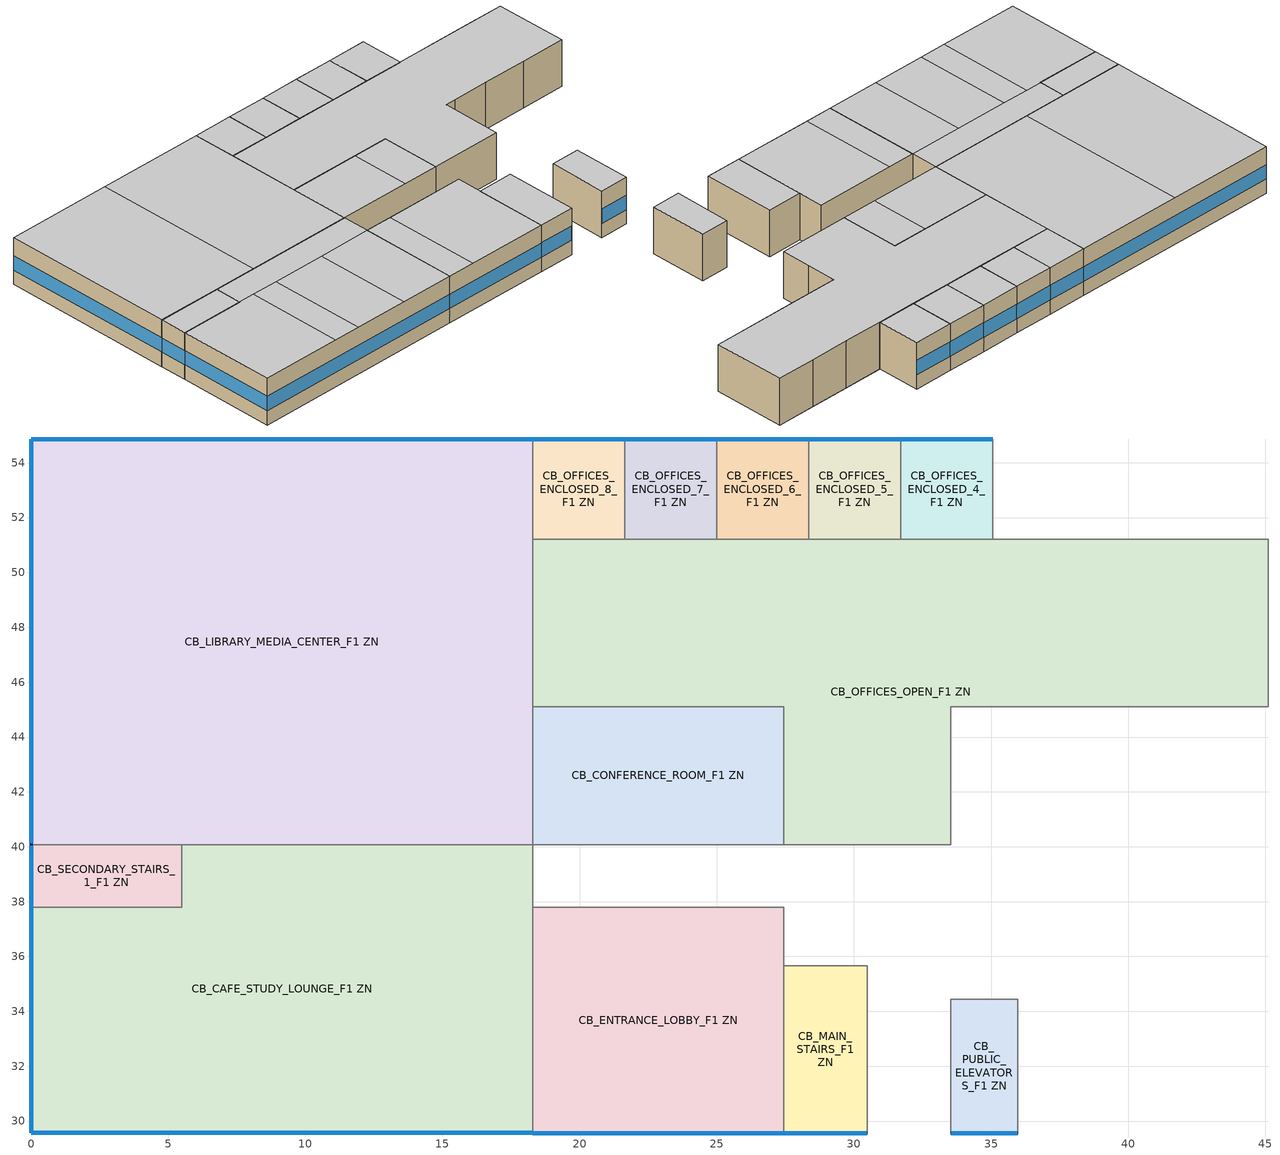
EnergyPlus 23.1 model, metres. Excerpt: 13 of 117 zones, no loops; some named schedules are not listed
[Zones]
CB_CAFE_STUDY_LOUNGE_F1 ZN
 floor ground (Foundation F 126 Perim 2652 Area 17977): 18.29,40.08 18.29,29.57 0,29.57 0,37.8 5.49,37.8 5.49,40.08 z0
 wall outside (Typical Insulated Steel Framed Exterior Wall R-11.9): 0,37.8 0,29.57 18.29,29.57 z0:3.96
 wall to CB_CORRIDOR_F1 ZN (Uninsulated Steel Stud Wall): 18.29,37.8 18.29,40.08 z0:3.96
 wall to CB_SECONDARY_STAIRS_1_F1 ZN (Uninsulated Steel Stud Wall): 5.49,40.08 5.49,37.8 0,37.8 z0:3.96
 wall to CB_LIBRARY_MEDIA_CENTER_F1 ZN (Uninsulated Steel Stud Wall): 18.29,40.08 5.49,40.08 z0:3.96
 wall to CB_ENTRANCE_LOBBY_F1 ZN (Uninsulated Steel Stud Wall): 18.29,29.57 18.29,37.8 z0:3.96
 window (U 0.77 SHGC 0.23 Simple Glazing Window U-0.77 SHGC 0.23): 0,29.57 18.28,29.57 / 0,37.79 0,29.59 z1.22:2.44
 ceiling to CB_CLASSROOM_6_F2 ZN (Typical Interior Ceiling): 18.29,29.57 18.29,37.8 13.72,37.8 13.72,29.57 z3.96
 ceiling to CB_CLASSROOM_8_F2 ZN (Typical Interior Ceiling): 6.86,29.57 6.86,37.8 0,37.8 0,29.57 z3.96
 ceiling to CB_CLASSROOM_7_F2 ZN (Typical Interior Ceiling): 13.72,29.57 13.72,37.8 9.14,37.8 9.14,29.57 z3.96; 9.14,29.57 9.14,37.8 6.86,37.8 6.86,29.57 z3.96
 ceiling to CB_STUDIO_1_F2 ZN (Typical Interior Ceiling): 18.29,37.8 18.29,40.08 5.49,40.08 5.49,37.8 z3.96
CB_CONFERENCE_ROOM_F1 ZN
 floor ground (Foundation F 126 Perim 0 Area 4599): 27.43,45.11 27.43,40.08 18.29,40.08 18.29,45.11 z0
 wall to CB_LIBRARY_MEDIA_CENTER_F1 ZN (Uninsulated Steel Stud Wall): 18.29,45.11 18.29,40.08 z0:3.96
 wall to CB_OFFICES_OPEN_F1 ZN (Uninsulated Steel Stud Wall): 27.43,40.08 27.43,45.11 21.34,45.11 18.29,45.11 z0:3.96
 wall to CB_CORRIDOR_F1 ZN (Uninsulated Steel Stud Wall): 18.29,40.08 27.43,40.08 z0:3.96
 ceiling to CB_CONFERENCE_ROOM_F2 ZN (Typical Interior Ceiling): 24.38,40.08 24.38,45.11 18.29,45.11 18.29,40.08 z3.96
 ceiling to CB_OFFICES_OPEN_F2 ZN (Typical Interior Ceiling): 27.43,40.08 27.43,45.11 24.38,45.11 24.38,40.08 z3.96
CB_ENTRANCE_LOBBY_F1 ZN
 floor ground (Foundation F 126 Perim 914 Area 7525): 27.43,37.8 27.43,29.57 18.29,29.57 18.29,37.8 z0
 wall outside (Typical Insulated Steel Framed Exterior Wall R-11.9): 18.29,29.57 27.43,29.57 z0:3.96
 wall to CB_CORRIDOR_F1 ZN (Uninsulated Steel Stud Wall): 27.43,35.66 27.43,37.8 18.29,37.8 z0:3.96
 wall to CB_MAIN_STAIRS_F1 ZN (Uninsulated Steel Stud Wall): 27.43,29.57 27.43,35.66 z0:3.96
 window (U 0.77 SHGC 0.23 Simple Glazing Window U-0.77 SHGC 0.23): 18.29,29.57 27.43,29.57 z1.22:2.44
 ceiling to CB_CLASSROOM_6_F2 ZN (Typical Interior Ceiling): 20.57,29.57 20.57,37.8 18.29,37.8 18.29,29.57 z3.96
 ceiling to CB_CLASSROOM_5_F2 ZN (Typical Interior Ceiling): 27.43,29.57 27.43,37.8 20.57,37.8 20.57,29.57 z3.96
CB_LIBRARY_MEDIA_CENTER_F1 ZN
 floor ground (Foundation F 126 Perim 3307 Area 27035): 18.29,54.86 18.29,40.08 0,40.08 0,54.86 z0
 wall outside (Typical Insulated Steel Framed Exterior Wall R-11.9): 18.29,54.86 0,54.86 0,40.08 z0:3.96
 wall to CB_SECONDARY_STAIRS_1_F1 ZN (Uninsulated Steel Stud Wall): 0,40.08 5.49,40.08 z0:3.96
 wall to CB_OFFICES_ENCLOSED_8_F1 ZN (Uninsulated Steel Stud Wall): 18.29,51.21 18.29,54.86 z0:3.96
 wall to CB_OFFICES_OPEN_F1 ZN (Uninsulated Steel Stud Wall): 18.29,45.11 18.29,51.21 z0:3.96
 window (U 0.77 SHGC 0.23 Simple Glazing Window U-0.77 SHGC 0.23): 0,54.85 0,40.13 / 18.28,54.86 0,54.86 z1.22:2.44
 ceiling to CB_STUDIO_1_F2 ZN (Typical Interior Ceiling): 9.14,40.08 9.14,54.86 0,54.86 0,40.08 z3.96; 18.29,40.08 18.29,54.86 9.14,54.86 9.14,40.08 z3.96
CB_MAIN_STAIRS_F1 ZN
 floor ground (Foundation F 126 Perim 305 Area 1858): 30.48,35.66 30.48,29.57 27.43,29.57 27.43,35.66 z0
 wall outside (Typical Insulated Steel Framed Exterior Wall R-11.9): 27.43,29.57 30.48,29.57 z0:3.96
 wall to CB_CORRIDOR_F1 ZN (Uninsulated Steel Stud Wall): 30.48,29.57 30.48,35.66 27.43,35.66 z0:3.96
 window (U 0.77 SHGC 0.23 Simple Glazing Window U-0.77 SHGC 0.23): 27.44,29.57 30.46,29.57 z1.22:2.44
 ceiling to CB_MAIN_STAIRS_F2 ZN (Typical Interior Ceiling): 30.48,29.57 30.48,35.66 27.43,35.66 27.43,29.57 z3.96
CB_OFFICES_ENCLOSED_4_F1 ZN
 floor ground (Foundation F 126 Perim 335 Area 1226): 35.05,54.86 35.05,51.21 31.7,51.21 31.7,54.86 z0
 wall outside (Typical Insulated Steel Framed Exterior Wall R-11.9): 35.05,54.86 31.7,54.86 z0:3.96
 wall to CB_OFFICES_ENCLOSED_3_F1 ZN (Uninsulated Steel Stud Wall): 35.05,51.21 35.05,54.86 z0:3.96
 wall to CB_OFFICES_OPEN_F1 ZN (Uninsulated Steel Stud Wall): 31.7,51.21 35.05,51.21 z0:3.96
 wall to CB_OFFICES_ENCLOSED_5_F1 ZN (Uninsulated Steel Stud Wall): 31.7,54.86 31.7,51.21 z0:3.96
 window (U 0.77 SHGC 0.23 Simple Glazing Window U-0.77 SHGC 0.23): 35.05,54.86 31.7,54.86 z1.22:2.44
 ceiling to CB_FACULTY_OFFICE_4_F2 ZN (Typical Interior Ceiling): 35.05,51.21 35.05,54.86 31.7,54.86 31.7,51.21 z3.96
CB_OFFICES_ENCLOSED_5_F1 ZN
 floor ground (Foundation F 126 Perim 335 Area 1226): 31.7,54.86 31.7,51.21 28.35,51.21 28.35,54.86 z0
 wall outside (Typical Insulated Steel Framed Exterior Wall R-11.9): 31.7,54.86 28.35,54.86 z0:3.96
 wall to CB_OFFICES_OPEN_F1 ZN (Uninsulated Steel Stud Wall): 28.35,51.21 31.7,51.21 z0:3.96
 wall to CB_OFFICES_ENCLOSED_6_F1 ZN (Uninsulated Steel Stud Wall): 28.35,54.86 28.35,51.21 z0:3.96
 window (U 0.77 SHGC 0.23 Simple Glazing Window U-0.77 SHGC 0.23): 31.7,54.86 28.35,54.86 z1.22:2.44
 ceiling to CB_FACULTY_OFFICE_5_F2 ZN (Typical Interior Ceiling): 31.7,51.21 31.7,54.86 28.35,54.86 28.35,51.21 z3.96
CB_OFFICES_ENCLOSED_6_F1 ZN
 floor ground (Foundation F 126 Perim 335 Area 1226): 28.35,54.86 28.35,51.21 24.99,51.21 24.99,54.86 z0
 wall outside (Typical Insulated Steel Framed Exterior Wall R-11.9): 28.35,54.86 24.99,54.86 z0:3.96
 wall to CB_OFFICES_OPEN_F1 ZN (Uninsulated Steel Stud Wall): 24.99,51.21 28.35,51.21 z0:3.96
 wall to CB_OFFICES_ENCLOSED_7_F1 ZN (Uninsulated Steel Stud Wall): 24.99,54.86 24.99,51.21 z0:3.96
 window (U 0.77 SHGC 0.23 Simple Glazing Window U-0.77 SHGC 0.23): 28.34,54.86 25,54.86 z1.22:2.44
 ceiling to CB_FACULTY_OFFICE_6_F2 ZN (Typical Interior Ceiling): 28.35,51.21 28.35,54.86 24.99,54.86 24.99,51.21 z3.96
CB_OFFICES_ENCLOSED_7_F1 ZN
 floor ground (Foundation F 126 Perim 335 Area 1226): 24.99,54.86 24.99,51.21 21.64,51.21 21.64,54.86 z0
 wall outside (Typical Insulated Steel Framed Exterior Wall R-11.9): 24.99,54.86 21.64,54.86 z0:3.96
 wall to CB_OFFICES_OPEN_F1 ZN (Uninsulated Steel Stud Wall): 21.64,51.21 24.99,51.21 z0:3.96
 wall to CB_OFFICES_ENCLOSED_8_F1 ZN (Uninsulated Steel Stud Wall): 21.64,54.86 21.64,51.21 z0:3.96
 window (U 0.77 SHGC 0.23 Simple Glazing Window U-0.77 SHGC 0.23): 24.99,54.86 21.64,54.86 z1.22:2.44
 ceiling to CB_FACULTY_OFFICE_7_F2 ZN (Typical Interior Ceiling): 24.99,51.21 24.99,54.86 21.64,54.86 21.64,51.21 z3.96
CB_OFFICES_ENCLOSED_8_F1 ZN
 floor ground (Foundation F 126 Perim 335 Area 1226): 21.64,54.86 21.64,51.21 18.29,51.21 18.29,54.86 z0
 wall outside (Typical Insulated Steel Framed Exterior Wall R-11.9): 21.64,54.86 18.29,54.86 z0:3.96
 wall to CB_OFFICES_OPEN_F1 ZN (Uninsulated Steel Stud Wall): 18.29,51.21 21.64,51.21 z0:3.96
 window (U 0.77 SHGC 0.23 Simple Glazing Window U-0.77 SHGC 0.23): 21.64,54.86 18.3,54.86 z1.22:2.44
 ceiling to CB_FACULTY_OFFICE_8_F2 ZN (Typical Interior Ceiling): 21.64,51.21 21.64,54.86 18.29,54.86 18.29,51.21 z3.96
CB_OFFICES_OPEN_F1 ZN
 floor ground (Foundation F 126 Perim 0 Area 19417): 45.11,51.21 45.11,45.11 33.53,45.11 33.53,40.08 27.43,40.08 27.43,45.11 18.29,45.11 18.29,51.21 z0
 wall to CB_OFFICES_ENCLOSED_3_F1 ZN (Uninsulated Steel Stud Wall): 38.4,51.21 35.05,51.21 z0:3.96
 wall to CB_OFFICES_ENCLOSED_2_F1 ZN (Uninsulated Steel Stud Wall): 41.76,51.21 38.4,51.21 z0:3.96
 wall to CB_OFFICES_ENCLOSED_1_F1 ZN (Uninsulated Steel Stud Wall): 45.11,51.21 41.76,51.21 z0:3.96
 wall to CB_LECTURE_ROOM_1_F1 ZN (Uninsulated Steel Stud Wall): 45.11,45.11 45.11,51.21 z0:3.96
 wall to CB_STUDENTS_RESTROOMS_2_F1 ZN (Uninsulated Steel Stud Wall): 41.3,45.11 45.11,45.11 z0:3.96
 wall to CB_STUDENTS_RESTROOMS_1_F1 ZN (Uninsulated Steel Stud Wall): 37.49,45.11 41.3,45.11 z0:3.96
 wall to CB_STAFF_RESTROOMS_1_F1 ZN (Uninsulated Steel Stud Wall): 33.53,42.6 33.53,45.11 34.44,45.11 37.49,45.11 z0:3.96
 wall to CB_STAFF_RESTROOMS_2_F1 ZN (Uninsulated Steel Stud Wall): 33.53,40.08 33.53,42.6 z0:3.96
 wall to CB_CORRIDOR_F1 ZN (Uninsulated Steel Stud Wall): 27.43,40.08 33.53,40.08 z0:3.96
 ceiling to CB_OFFICES_OPEN_F2 ZN (Typical Interior Ceiling): 33.53,40.08 33.53,45.11 45.11,45.11 45.11,51.21 18.29,51.21 18.29,45.11 27.43,45.11 27.43,40.08 z3.96
CB_PUBLIC_ELEVATORS_F1 ZN
 floor ground (Foundation F 126 Perim 244 Area 1189): 35.97,34.44 35.97,29.57 33.53,29.57 33.53,34.44 z0
 wall outside (Typical Insulated Steel Framed Exterior Wall R-11.9): 33.53,29.57 35.97,29.57 z0:3.96
 wall to CB_CORRIDOR_F1 ZN (Uninsulated Steel Stud Wall): 33.53,34.44 33.53,29.57 z0:3.96
 wall to CB_UTILITY_F1 ZN (Uninsulated Steel Stud Wall): 35.97,34.44 33.53,34.44 z0:3.96
 wall to CB_STORAGE_F1 ZN (Uninsulated Steel Stud Wall): 35.97,29.57 35.97,34.44 z0:3.96
 window (U 0.77 SHGC 0.23 Simple Glazing Window U-0.77 SHGC 0.23): 33.54,29.57 35.95,29.57 z1.22:2.44
 ceiling to CB_PUBLIC_ELEVATORS_F2 ZN (Typical Interior Ceiling): 35.97,29.57 35.97,34.44 33.53,34.44 33.53,29.57 z3.96
CB_SECONDARY_STAIRS_1_F1 ZN
 floor ground (Foundation F 126 Perim 229 Area 1254): 5.49,40.08 5.49,37.8 0,37.8 0,40.08 z0
 wall outside (Typical Insulated Steel Framed Exterior Wall R-11.9): 0,40.08 0,37.8 z0:3.96
 window (U 0.77 SHGC 0.23 Simple Glazing Window U-0.77 SHGC 0.23): 0,40.04 0,37.8 z1.22:2.44
 ceiling to CB_SECONDARY_STAIRS_1_F2 ZN (Typical Interior Ceiling): 5.49,37.8 5.49,40.08 0,40.08 0,37.8 z3.96
[Building]
-College-ASHRAE 169-2013-2A created: 2023-09-08 18:26:06 +0800: Terrain=City; Loads Convergence Tolerance Value {W}=0.04; Temperature Convergence Tolerance Value {deltaC}=0.2; Solar Distribution=FullInteriorAndExterior; Maximum Number of Warmup Days=25; Minimum Number of Warmup Days=6
[Site:Location]
Tampa-MacDill AFB_FL_USA: Latitude {deg}=27.85; Longitude {deg}=-82.52; Time Zone {hr}=-5; Elevation {m}=8
[Site:GroundTemperature:FCfactorMethod]
January Ground Temperature {C}=24.2; February Ground Temperature {C}=18.9; March Ground Temperature {C}=15.7; April Ground Temperature {C}=13.6; May Ground Temperature {C}=15.5; June Ground Temperature {C}=17.1; July Ground Temperature {C}=21.2; August Ground Temperature {C}=26.9; September Ground Temperature {C}=27.6; October Ground Temperature {C}=27.9; November Ground Temperature {C}=27.4; December Ground Temperature {C}=26.2
[Site:WaterMainsTemperature]
Calculation Method=Correlation; Annual Average Outdoor Air Temperature {C}=21.85; Maximum Difference In Monthly Average Outdoor Air Temperatures {deltaC}=14.3
[SizingPeriod:DesignDay] Day of Month=21; Dry-Bulb Temperature Range Modifier Type=DefaultMultipliers; Humidity Condition Type=Wetbulb; Barometric Pressure {Pa}=101229; Rain Indicator=No; Snow Indicator=No; Daylight Saving Time Indicator=No; Begin Environment Reset Mode=FullResetAtBeginEnvironment
Name | Month | Day Type | Maximum Dry-Bulb Temperature {C} | Daily Dry-Bulb Temperature Range {deltaC} | Wetbulb or DewPoint at Maximum Dry-Bulb {C} | Wind Speed {m/s} | Wind Direction {deg} | Solar Model Indicator | ASHRAE Clear Sky Optical Depth for Beam Irradiance (taub) | ASHRAE Clear Sky Optical Depth for Diffuse Irradiance (taud) | Sky Clearness
Tampa-MacDill.AFB_FL_USA Ann Clg .4% Condns DB=>MWB | 8 | SummerDesignDay | 33.9 | 7.9 | 25.1 | 3.1 | 270 | ASHRAETau | 0.491 | 2.016
Tampa-MacDill.AFB_FL_USA Ann Htg 99.6% Condns DB | 1 | WinterDesignDay | 4.6 | 0 | 4.6 | 2.5 | 10 | ASHRAEClearSky |  |  | 0
[Material] Thermal Absorptance=0.9; Solar Absorptance=0.7; Visible Absorptance=0.7
Name | Roughness | Thickness {m} | Conductivity {W/m-K} | Density {kg/m3} | Specific Heat {J/kg-K}
100mm Normalweight concrete floor | MediumSmooth | 0.1016 | 2.31 | 2322 | 832
25mm Stucco | Smooth | 0.0254 | 0.72 | 1856 | 840
5/8 in. Gypsum Board | MediumSmooth | 0.0159 | 0.16 | 800 | 1090
Std Wood 6inch | MediumSmooth | 0.15 | 0.12 | 540 | 1210
[Material:NoMass] Thermal Absorptance=0.9
Name | Roughness | Thermal Resistance {m2-K/W} | Solar Absorptance | Visible Absorptance
CP02 CARPET PAD | VeryRough | 0.21648 | 0.7 | 0.8
Metal Framed Wall - 24inOC - 2x4 - R0 ins. | Smooth | 0.115881 | 0 | 0
Typical Insulation R-9.73 | Smooth | 1.71283 | 0.7 | 0.7
[WindowMaterial:SimpleGlazingSystem]
U 0.77 SHGC 0.23 Simple Glazing U-0.77 SHGC 0.23: U-Factor {W/m2-K}=4.37226; Solar Heat Gain Coefficient=0.23
[Construction]
InteriorFurnishings: Std Wood 6inch
Typical Insulated Steel Framed Exterior Wall R-11.9: 25mm Stucco, 5/8 in. Gypsum Board, Typical Insulation R-9.73, 5/8 in. Gypsum Board
Typical Interior Ceiling: CP02 CARPET PAD, 100mm Normalweight concrete floor
U 0.77 SHGC 0.23 Simple Glazing Window U-0.77 SHGC 0.23: U 0.77 SHGC 0.23 Simple Glazing U-0.77 SHGC 0.23
Uninsulated Steel Stud Wall: Metal Framed Wall - 24inOC - 2x4 - R0 ins.
[Construction:FfactorGroundFloor] F-Factor {W/m-K}=1.26344
Name | Area {m2} | PerimeterExposed {m}
Foundation F 126 Perim 0 Area 19417 | 194.167 | 0
Foundation F 126 Perim 0 Area 4599 | 45.987 | 0
Foundation F 126 Perim 229 Area 1254 | 12.5419 | 2.286
Foundation F 126 Perim 244 Area 1189 | 11.8916 | 2.4384
Foundation F 126 Perim 2652 Area 17977 | 179.767 | 26.5176
Foundation F 126 Perim 305 Area 1858 | 18.5806 | 3.048
Foundation F 126 Perim 3307 Area 27035 | 270.348 | 33.0708
Foundation F 126 Perim 335 Area 1226 | 12.2632 | 3.3528
Foundation F 126 Perim 914 Area 7525 | 75.2515 | 9.144
[Zone] Multiplier=1; Part of Total Floor Area=Yes
CB_CAFE_STUDY_LOUNGE_F1 ZN; CB_CONFERENCE_ROOM_F1 ZN; CB_ENTRANCE_LOBBY_F1 ZN; CB_LIBRARY_MEDIA_CENTER_F1 ZN; CB_MAIN_STAIRS_F1 ZN; CB_OFFICES_ENCLOSED_4_F1 ZN; CB_OFFICES_ENCLOSED_5_F1 ZN; CB_OFFICES_ENCLOSED_6_F1 ZN; CB_OFFICES_ENCLOSED_7_F1 ZN; CB_OFFICES_ENCLOSED_8_F1 ZN; CB_OFFICES_OPEN_F1 ZN; CB_PUBLIC_ELEVATORS_F1 ZN; CB_SECONDARY_STAIRS_1_F1 ZN
[Space]
Name | Zone | Space Type
CB_CAFE_STUDY_LOUNGE_F1 | CB_CAFE_STUDY_LOUNGE_F1 ZN | College - Lounge
CB_CONFERENCE_ROOM_F1 | CB_CONFERENCE_ROOM_F1 ZN | College - Conference
CB_ENTRANCE_LOBBY_F1 | CB_ENTRANCE_LOBBY_F1 ZN | College - Entrance Lobby
CB_LIBRARY_MEDIA_CENTER_F1 | CB_LIBRARY_MEDIA_CENTER_F1 ZN | College - Media Center
CB_MAIN_STAIRS_F1 | CB_MAIN_STAIRS_F1 ZN | College - Stairs
CB_OFFICES_ENCLOSED_4_F1 | CB_OFFICES_ENCLOSED_4_F1 ZN | College - Office
CB_OFFICES_ENCLOSED_5_F1 | CB_OFFICES_ENCLOSED_5_F1 ZN | College - Office
CB_OFFICES_ENCLOSED_6_F1 | CB_OFFICES_ENCLOSED_6_F1 ZN | College - Office
CB_OFFICES_ENCLOSED_7_F1 | CB_OFFICES_ENCLOSED_7_F1 ZN | College - Office
CB_OFFICES_ENCLOSED_8_F1 | CB_OFFICES_ENCLOSED_8_F1 ZN | College - Office
CB_OFFICES_OPEN_F1 | CB_OFFICES_OPEN_F1 ZN | College - Office
CB_PUBLIC_ELEVATORS_F1 | CB_PUBLIC_ELEVATORS_F1 ZN | College - Elevator Shaft
CB_SECONDARY_STAIRS_1_F1 | CB_SECONDARY_STAIRS_1_F1 ZN | College - Stairs
[SpaceList]
College - Lounge: CB_CAFE_STUDY_LOUNGE_F1
College - Conference: CB_CONFERENCE_ROOM_F4, CB_CONFERENCE_ROOM_F3, CB_CONFERENCE_ROOM_F1, CB_CONFERENCE_ROOM_F2
College - Entrance Lobby: CB_ENTRANCE_LOBBY_F1
College - Office: CB_OFFICES_ENCLOSED_8_F1, CB_OFFICES_ENCLOSED_7_F1, CB_OFFICES_ENCLOSED_5_F1, CB_OFFICES_ENCLOSED_4_F1, CB_OFFICES_ENCLOSED_6_F1, CB_OFFICES_OPEN_F4, CB_OFFICES_OPEN_F1, CB_FACULTY_OFFICE_6_F4, CB_FACULTY_OFFICE_5_F4, CB_FACULTY_OFFICE_4_F4, CB_FACULTY_OFFICE_3_F4, CB_FACULTY_OFFICE_2_F4, CB_OFFICES_ENCLOSED_1_F1, CB_FACULTY_OFFICE_1_F4, CB_FACULTY_OFFICE_1_F3, CB_FACULTY_OFFICE_3_F2, CB_FACULTY_OFFICE_5_F3, CB_FACULTY_OFFICE_4_F3, CB_FACULTY_OFFICE_2_F3, CB_OFFICES_ENCLOSED_2_F1, CB_FACULTY_OFFICE_3_F3, CB_FACULTY_OFFICE_8_F4, CB_FACULTY_OFFICE_8_F3, CB_FACULTY_OFFICE_7_F3, CB_OFFICES_ENCLOSED_3_F1, CB_FACULTY_OFFICE_6_F2, CB_FACULTY_OFFICE_6_F3, CB_FACULTY_OFFICE_7_F2, CB_FACULTY_OFFICE_7_F4, CB_FACULTY_OFFICE_8_F2, CB_FACULTY_OFFICE_2_F2, CB_OFFICES_OPEN_F3, CB_FACULTY_OFFICE_4_F2, CB_OFFICES_OPEN_F2, CB_FACULTY_OFFICE_5_F2, CB_FACULTY_OFFICE_1_F2
College - Media Center: CB_LIBRARY_MEDIA_CENTER_F1
College - Stairs: CB_MAIN_STAIRS_F4, CB_SECONDARY_STAIRS_2_F4, CB_SECONDARY_STAIRS_2_F1, CB_SECONDARY_STAIRS_1_F4, CB_MAIN_STAIRS_F3, CB_MAIN_STAIRS_F2, CB_SECONDARY_STAIRS_2_F2, CB_SECONDARY_STAIRS_2_F3, CB_SECONDARY_STAIRS_1_F1, CB_SECONDARY_STAIRS_1_F3, CB_SECONDARY_STAIRS_1_F2, CB_MAIN_STAIRS_F1
College - Elevator Shaft: CB_PUBLIC_ELEVATORS_F3, CB_PUBLIC_ELEVATORS_F2, CB_PUBLIC_ELEVATORS_F1, CB_PUBLIC_ELEVATORS_F4
[Lights] Schedule=College BLDG_LIGHT_SCH; Design Level Calculation Method=Watts/Area; Fraction Replaceable=0
Name | Zone or ZoneList or Space or SpaceList | Watts per Zone Floor Area {W/m2}
College - Lounge Lights | College - Lounge | 6.35071
College - Conference Lights | College - Conference | 10.441
College - Office Lights | College - Office | 7.96529
College - Media Center Lights | College - Media Center | 8.93405
College - Stairs Lights | College - Stairs | 5.27432
[People] Number of People Calculation Method=People/Area; Fraction Radiant=0.3; Activity Level Schedule=College ACTIVITY_SCH; Work Efficiency Schedule=Work Efficiency Schedule; Clothing Insulation Schedule=Clothing Schedule; Air Velocity Schedule=Air Velocity Schedule
Name | Zone or ZoneList or Space or SpaceList | Number of People Schedule | People per Floor Area {person/m2}
College - Lounge People | College - Lounge | College BLDG_Cafe_OCC_SCH | 0.269098
College - Conference People | College - Conference | College BLDG_OCC_SCH | 0.538196
College - Entrance Lobby People | College - Entrance Lobby | College BLDG_OCC_SCH | 0.107639
College - Office People | College - Office | College BLDG_OCC_SCH_Offices | 0.0538196
College - Media Center People | College - Media Center | College BLDG_Lecture_OCC_SCH | 0.107639
[ElectricEquipment] Fraction Radiant=0.5
Name | Zone or ZoneList or Space or SpaceList | Schedule | Design Level Calculation Method | Watts per Zone Floor Area {W/m2} | Fraction Latent | Fraction Lost | Design Level {W}
College - Lounge Elec Equip | College - Lounge | College BLDG_EQUIP_SCH_Base | Watts/Area | 76.962 | 0 | 0
College - Conference Elec Equip | College - Conference | College BLDG_EQUIP_SCH_Base | Watts/Area | 10.7639 | 0 | 0
College - Entrance Lobby Elec Equip | College - Entrance Lobby | College BLDG_EQUIP_SCH_Base | Watts/Area | 3.98265 | 0 | 0
College - Office Elec Equip | College - Office | College BLDG_EQUIP_SCH_Base | Watts/Area | 10.7639 | 0 | 0
College - Media Center Elec Equip | College - Media Center | College BLDG_EQUIP_SCH_Base | Watts/Area | 10.0104 | 0 | 0
2 Elevator Fans | CB_PUBLIC_ELEVATORS_F1 | College ELEV_LIGHT_FAN_SCH_24_7 | EquipmentLevel |  |  |  | 61.9152
2 Elevator Lift Motors | CB_PUBLIC_ELEVATORS_F1 | College BLDG_ELEVATORS | EquipmentLevel |  |  |  | 32110
2 Elevator Lights | CB_PUBLIC_ELEVATORS_F1 | College ELEV_LIGHT_FAN_SCH_24_7 | EquipmentLevel |  |  |  | 64.6971
[InternalMass] Construction=InteriorFurnishings
Name | Zone or ZoneList | Space or SpaceList | Surface Area {m2}
CB_CAFE_STUDY_LOUNGE_F1 Mass | CB_CAFE_STUDY_LOUNGE_F1 ZN | CB_CAFE_STUDY_LOUNGE_F1 | 359.535
CB_CONFERENCE_ROOM_F1 Mass | CB_CONFERENCE_ROOM_F1 ZN | CB_CONFERENCE_ROOM_F1 | 91.974
CB_ENTRANCE_LOBBY_F1 Mass | CB_ENTRANCE_LOBBY_F1 ZN | CB_ENTRANCE_LOBBY_F1 | 150.503
CB_LIBRARY_MEDIA_CENTER_F1 Mass | CB_LIBRARY_MEDIA_CENTER_F1 ZN | CB_LIBRARY_MEDIA_CENTER_F1 | 540.696
CB_MAIN_STAIRS_F1 Mass | CB_MAIN_STAIRS_F1 ZN | CB_MAIN_STAIRS_F1 | 37.1612
CB_OFFICES_ENCLOSED_4_F1 Mass | CB_OFFICES_ENCLOSED_4_F1 ZN | CB_OFFICES_ENCLOSED_4_F1 | 24.5264
CB_OFFICES_ENCLOSED_5_F1 Mass | CB_OFFICES_ENCLOSED_5_F1 ZN | CB_OFFICES_ENCLOSED_5_F1 | 24.5264
CB_OFFICES_ENCLOSED_6_F1 Mass | CB_OFFICES_ENCLOSED_6_F1 ZN | CB_OFFICES_ENCLOSED_6_F1 | 24.5264
CB_OFFICES_ENCLOSED_7_F1 Mass | CB_OFFICES_ENCLOSED_7_F1 ZN | CB_OFFICES_ENCLOSED_7_F1 | 24.5264
CB_OFFICES_ENCLOSED_8_F1 Mass | CB_OFFICES_ENCLOSED_8_F1 ZN | CB_OFFICES_ENCLOSED_8_F1 | 24.5264
CB_OFFICES_OPEN_F1 Mass | CB_OFFICES_OPEN_F1 ZN | CB_OFFICES_OPEN_F1 | 388.335
CB_SECONDARY_STAIRS_1_F1 Mass | CB_SECONDARY_STAIRS_1_F1 ZN | CB_SECONDARY_STAIRS_1_F1 | 25.0838
[ZoneInfiltration:DesignFlowRate] Schedule=College INFIL_SCH_PNNL
Name | Zone or ZoneList or Space or SpaceList | Design Flow Rate Calculation Method | Flow Rate per Exterior Surface Area {m3/s-m2} | Constant Term Coefficient | Temperature Term Coefficient | Velocity Term Coefficient | Velocity Squared Term Coefficient | Design Flow Rate {m3/s}
CB_CAFE_STUDY_LOUNGE_F1 Infiltration | CB_CAFE_STUDY_LOUNGE_F1 | Flow/ExteriorArea | 0.000569573 | 0 | 0 | 0.224 | 0
CB_ENTRANCE_LOBBY_F1 Infiltration | CB_ENTRANCE_LOBBY_F1 | Flow/ExteriorArea | 0.000569573 | 0 | 0 | 0.224 | 0
entry door Infiltration | CB_ENTRANCE_LOBBY_F1 | Flow/Zone |  |  |  |  |  | 0
CB_LIBRARY_MEDIA_CENTER_F1 Infiltration | CB_LIBRARY_MEDIA_CENTER_F1 | Flow/ExteriorArea | 0.000569573 | 0 | 0 | 0.224 | 0
CB_MAIN_STAIRS_F1 Infiltration | CB_MAIN_STAIRS_F1 | Flow/ExteriorArea | 0.000569573 | 0 | 0 | 0.224 | 0
CB_OFFICES_ENCLOSED_4_F1 Infiltration | CB_OFFICES_ENCLOSED_4_F1 | Flow/ExteriorArea | 0.000569573 | 0 | 0 | 0.224 | 0
CB_OFFICES_ENCLOSED_5_F1 Infiltration | CB_OFFICES_ENCLOSED_5_F1 | Flow/ExteriorArea | 0.000569573 | 0 | 0 | 0.224 | 0
CB_OFFICES_ENCLOSED_6_F1 Infiltration | CB_OFFICES_ENCLOSED_6_F1 | Flow/ExteriorArea | 0.000569573 | 0 | 0 | 0.224 | 0
CB_OFFICES_ENCLOSED_7_F1 Infiltration | CB_OFFICES_ENCLOSED_7_F1 | Flow/ExteriorArea | 0.000569573 | 0 | 0 | 0.224 | 0
CB_OFFICES_ENCLOSED_8_F1 Infiltration | CB_OFFICES_ENCLOSED_8_F1 | Flow/ExteriorArea | 0.000569573 | 0 | 0 | 0.224 | 0
CB_PUBLIC_ELEVATORS_F1 Infiltration | CB_PUBLIC_ELEVATORS_F1 | Flow/ExteriorArea | 0.000569573 | 0 | 0 | 0.224 | 0
CB_SECONDARY_STAIRS_1_F1 Infiltration | CB_SECONDARY_STAIRS_1_F1 | Flow/ExteriorArea | 0.000569573 | 0 | 0 | 0.224 | 0
[Daylighting:Controls] Lighting Control Type=Continuous; Minimum Input Power Fraction for Continuous or ContinuousOff Dimming Control=0.2; Minimum Light Output Fraction for Continuous or ContinuousOff Dimming Control=0.2; Number of Stepped Control Steps=1; Probability Lighting will be Reset When Needed in Manual Stepped Control=1; Glare Calculation Azimuth Angle of View Direction Clockwise from Zone y-Axis {deg}=-0; Maximum Allowable Discomfort Glare Index=22; Illuminance Setpoint at Reference Point 1 {lux}=375; Illuminance Setpoint at Reference Point 2 {lux}=375
Name | Zone or Space | Glare Calculation Daylighting Reference Point | Daylighting Reference Point Name 1 | Fraction of Lights Controlled by Reference Point 1 | Daylighting Reference Point Name 2 | Fraction of Lights Controlled by Reference Point 2
CB_CAFE_STUDY_LOUNGE_F1 ZN DaylightingControls | CB_CAFE_STUDY_LOUNGE_F1 ZN | CB_CAFE_STUDY_LOUNGE_F1 Daylt Sensor 1 | CB_CAFE_STUDY_LOUNGE_F1 Daylt Sensor 1 | 0.327 | CB_CAFE_STUDY_LOUNGE_F1 Daylt Sensor 2 | 0.26
CB_LIBRARY_MEDIA_CENTER_F1 ZN DaylightingControls | CB_LIBRARY_MEDIA_CENTER_F1 ZN | CB_LIBRARY_MEDIA_CENTER_F1 Daylt Sensor 1 | CB_LIBRARY_MEDIA_CENTER_F1 Daylt Sensor 1 | 0.276 | CB_LIBRARY_MEDIA_CENTER_F1 Daylt Sensor 2 | 0.232
[Exterior:Lights] Schedule=College EXTERIOR_LIGHT_SCH; Control Option=AstronomicalClock
Name | Design Level {W}
NonDimming Exterior Lights Def | 441.8
Occ Sensing Exterior Lights Def | 8552
[Schedule:Week:Daily]
College BLDG_LIGHT_SCH Week Rule - Jan1-Jun24: College BLDG_LIGHT_SCH Default|WntrDsn|Wknd|Hol Day, College BLDG_LIGHT_SCH Wkdy|SmrDsn Day, College BLDG_LIGHT_SCH Wkdy|SmrDsn Day, College BLDG_LIGHT_SCH Wkdy|SmrDsn Day, College BLDG_LIGHT_SCH Wkdy|SmrDsn Day, College BLDG_LIGHT_SCH Wkdy|SmrDsn Day, College BLDG_LIGHT_SCH Default|WntrDsn|Wknd|Hol Day, College BLDG_LIGHT_SCH Default, College BLDG_LIGHT_SCH Summer Design Day, College BLDG_LIGHT_SCH Winter Design Day 2, College BLDG_LIGHT_SCH Default, College BLDG_LIGHT_SCH Default
College BLDG_LIGHT_SCH Week Rule - Jun25-Jul1: College BLDG_LIGHT_SCH Default|WntrDsn|Wknd|Hol Day, College BLDG_LIGHT_SCH Wkdy|SmrDsn Day, College BLDG_LIGHT_SCH Wkdy|SmrDsn Day, College BLDG_LIGHT_SCH Wkdy|SmrDsn Day, College BLDG_LIGHT_SCH Wkdy|SmrDsn Day, College BLDG_LIGHT_SCH Wkdy|SmrDsn Day, College BLDG_LIGHT_SCH Default|WntrDsn|Wknd|Hol Day 1, College BLDG_LIGHT_SCH Default, College BLDG_LIGHT_SCH Summer Design Day, College BLDG_LIGHT_SCH Winter Design Day 2, College BLDG_LIGHT_SCH Default, College BLDG_LIGHT_SCH Default
College BLDG_LIGHT_SCH Week Rule - Jul2-Aug26: College BLDG_LIGHT_SCH Default|WntrDsn|Wknd|Hol Day 1, College BLDG_LIGHT_SCH Wkdy|SmrDsn Day 1, College BLDG_LIGHT_SCH Wkdy|SmrDsn Day 1, College BLDG_LIGHT_SCH Wkdy|SmrDsn Day 1, College BLDG_LIGHT_SCH Wkdy|SmrDsn Day 1, College BLDG_LIGHT_SCH Wkdy|SmrDsn Day 1, College BLDG_LIGHT_SCH Default|WntrDsn|Wknd|Hol Day 1, College BLDG_LIGHT_SCH Default, College BLDG_LIGHT_SCH Summer Design Day, College BLDG_LIGHT_SCH Winter Design Day 2, College BLDG_LIGHT_SCH Default, College BLDG_LIGHT_SCH Default
College BLDG_LIGHT_SCH Week Rule - Aug27-Sep2: College BLDG_LIGHT_SCH Default|WntrDsn|Wknd|Hol Day 1, College BLDG_LIGHT_SCH Wkdy|SmrDsn Day 1, College BLDG_LIGHT_SCH Wkdy|SmrDsn Day 1, College BLDG_LIGHT_SCH Wkdy|SmrDsn Day 1, College BLDG_LIGHT_SCH Wkdy|SmrDsn Day 1, College BLDG_LIGHT_SCH Wkdy|SmrDsn Day 2, College BLDG_LIGHT_SCH Default|WntrDsn|Wknd|Hol Day 2, College BLDG_LIGHT_SCH Default, College BLDG_LIGHT_SCH Summer Design Day, College BLDG_LIGHT_SCH Winter Design Day 2, College BLDG_LIGHT_SCH Default, College BLDG_LIGHT_SCH Default
College BLDG_LIGHT_SCH Week Rule - Sep3-Dec31: College BLDG_LIGHT_SCH Default|WntrDsn|Wknd|Hol Day 2, College BLDG_LIGHT_SCH Wkdy|SmrDsn Day 2, College BLDG_LIGHT_SCH Wkdy|SmrDsn Day 2, College BLDG_LIGHT_SCH Wkdy|SmrDsn Day 2, College BLDG_LIGHT_SCH Wkdy|SmrDsn Day 2, College BLDG_LIGHT_SCH Wkdy|SmrDsn Day 2, College BLDG_LIGHT_SCH Default|WntrDsn|Wknd|Hol Day 2, College BLDG_LIGHT_SCH Default, College BLDG_LIGHT_SCH Summer Design Day, College BLDG_LIGHT_SCH Winter Design Day 2, College BLDG_LIGHT_SCH Default, College BLDG_LIGHT_SCH Default
College BLDG_Cafe_OCC_SCH Week Rule - Jan1-May27: College BLDG_Cafe_OCC_SCH Default|WntrDsn|Wknd|Hol Day, College BLDG_Cafe_OCC_SCH Wkdy|SmrDsn Day, College BLDG_Cafe_OCC_SCH Wkdy|SmrDsn Day, College BLDG_Cafe_OCC_SCH Wkdy|SmrDsn Day, College BLDG_Cafe_OCC_SCH Wkdy|SmrDsn Day, College BLDG_Cafe_OCC_SCH Wkdy|SmrDsn Day, College BLDG_Cafe_OCC_SCH Default|WntrDsn|Wknd|Hol Day, College BLDG_Cafe_OCC_SCH Default, College BLDG_Cafe_OCC_SCH Summer Design Day, College BLDG_Cafe_OCC_SCH Winter Design Day 2, College BLDG_Cafe_OCC_SCH Default, College BLDG_Cafe_OCC_SCH Default
College BLDG_Cafe_OCC_SCH Week Rule - May28-Jun3: College BLDG_Cafe_OCC_SCH Default|WntrDsn|Wknd|Hol Day, College BLDG_Cafe_OCC_SCH Wkdy|SmrDsn Day, College BLDG_Cafe_OCC_SCH Wkdy|SmrDsn Day, College BLDG_Cafe_OCC_SCH Wkdy|SmrDsn Day, College BLDG_Cafe_OCC_SCH Wkdy|SmrDsn Day 1, College BLDG_Cafe_OCC_SCH Wkdy|SmrDsn Day 1, College BLDG_Cafe_OCC_SCH Default|WntrDsn|Wknd|Hol Day 1, College BLDG_Cafe_OCC_SCH Default, College BLDG_Cafe_OCC_SCH Summer Design Day, College BLDG_Cafe_OCC_SCH Winter Design Day 2, College BLDG_Cafe_OCC_SCH Default, College BLDG_Cafe_OCC_SCH Default
College BLDG_Cafe_OCC_SCH Week Rule - Jun4-Aug26: College BLDG_Cafe_OCC_SCH Default|WntrDsn|Wknd|Hol Day 1, College BLDG_Cafe_OCC_SCH Wkdy|SmrDsn Day 1, College BLDG_Cafe_OCC_SCH Wkdy|SmrDsn Day 1, College BLDG_Cafe_OCC_SCH Wkdy|SmrDsn Day 1, College BLDG_Cafe_OCC_SCH Wkdy|SmrDsn Day 1, College BLDG_Cafe_OCC_SCH Wkdy|SmrDsn Day 1, College BLDG_Cafe_OCC_SCH Default|WntrDsn|Wknd|Hol Day 1, College BLDG_Cafe_OCC_SCH Default, College BLDG_Cafe_OCC_SCH Summer Design Day, College BLDG_Cafe_OCC_SCH Winter Design Day 2, College BLDG_Cafe_OCC_SCH Default, College BLDG_Cafe_OCC_SCH Default
College BLDG_Cafe_OCC_SCH Week Rule - Aug27-Sep2: College BLDG_Cafe_OCC_SCH Default|WntrDsn|Wknd|Hol Day 1, College BLDG_Cafe_OCC_SCH Wkdy|SmrDsn Day 1, College BLDG_Cafe_OCC_SCH Wkdy|SmrDsn Day 1, College BLDG_Cafe_OCC_SCH Wkdy|SmrDsn Day 1, College BLDG_Cafe_OCC_SCH Wkdy|SmrDsn Day 1, College BLDG_Cafe_OCC_SCH Wkdy|SmrDsn Day 2, College BLDG_Cafe_OCC_SCH Default|WntrDsn|Wknd|Hol Day 2, College BLDG_Cafe_OCC_SCH Default, College BLDG_Cafe_OCC_SCH Summer Design Day, College BLDG_Cafe_OCC_SCH Winter Design Day 2, College BLDG_Cafe_OCC_SCH Default, College BLDG_Cafe_OCC_SCH Default
College BLDG_Cafe_OCC_SCH Week Rule - Sep3-Dec31: College BLDG_Cafe_OCC_SCH Default|WntrDsn|Wknd|Hol Day 2, College BLDG_Cafe_OCC_SCH Wkdy|SmrDsn Day 2, College BLDG_Cafe_OCC_SCH Wkdy|SmrDsn Day 2, College BLDG_Cafe_OCC_SCH Wkdy|SmrDsn Day 2, College BLDG_Cafe_OCC_SCH Wkdy|SmrDsn Day 2, College BLDG_Cafe_OCC_SCH Wkdy|SmrDsn Day 2, College BLDG_Cafe_OCC_SCH Default|WntrDsn|Wknd|Hol Day 2, College BLDG_Cafe_OCC_SCH Default, College BLDG_Cafe_OCC_SCH Summer Design Day, College BLDG_Cafe_OCC_SCH Winter Design Day 2, College BLDG_Cafe_OCC_SCH Default, College BLDG_Cafe_OCC_SCH Default
College ACTIVITY_SCH Week Rule - Jan1-Dec31: College ACTIVITY_SCH Default, College ACTIVITY_SCH Default, College ACTIVITY_SCH Default, College ACTIVITY_SCH Default, College ACTIVITY_SCH Default, College ACTIVITY_SCH Default, College ACTIVITY_SCH Default, College ACTIVITY_SCH Default, College ACTIVITY_SCH Summer Design Day, College ACTIVITY_SCH Winter Design Day, College ACTIVITY_SCH Default, College ACTIVITY_SCH Default
Work Efficiency Schedule Week Rule - Jan1-Dec31: Work Efficiency Schedule Default, Work Efficiency Schedule Default, Work Efficiency Schedule Default, Work Efficiency Schedule Default, Work Efficiency Schedule Default, Work Efficiency Schedule Default, Work Efficiency Schedule Default, Work Efficiency Schedule Default, Work Efficiency Schedule Default, Work Efficiency Schedule Default, Work Efficiency Schedule Default, Work Efficiency Schedule Default
Clothing Schedule Week Rule - Jan1-Dec31: Clothing Schedule Default Winter Clothes, Clothing Schedule Default Winter Clothes, Clothing Schedule Default Winter Clothes, Clothing Schedule Default Winter Clothes, Clothing Schedule Default Winter Clothes, Clothing Schedule Default Winter Clothes, Clothing Schedule Default Winter Clothes, Clothing Schedule Default Winter Clothes, Clothing Schedule Default Winter Clothes, Clothing Schedule Default Winter Clothes, Clothing Schedule Default Winter Clothes, Clothing Schedule Default Winter Clothes
Air Velocity Schedule Week Rule - Jan1-Dec31: Air Velocity Schedule Default, Air Velocity Schedule Default, Air Velocity Schedule Default, Air Velocity Schedule Default, Air Velocity Schedule Default, Air Velocity Schedule Default, Air Velocity Schedule Default, Air Velocity Schedule Default, Air Velocity Schedule Default, Air Velocity Schedule Default, Air Velocity Schedule Default, Air Velocity Schedule Default
College BLDG_EQUIP_SCH_Base Week Rule - Jan1-Jun24: College BLDG_EQUIP_SCH_Base Default|WntrDsn|Wknd|Hol Day, College BLDG_EQUIP_SCH_Base Wkdy|SmrDsn Day, College BLDG_EQUIP_SCH_Base Wkdy|SmrDsn Day, College BLDG_EQUIP_SCH_Base Wkdy|SmrDsn Day, College BLDG_EQUIP_SCH_Base Wkdy|SmrDsn Day, College BLDG_EQUIP_SCH_Base Wkdy|SmrDsn Day, College BLDG_EQUIP_SCH_Base Default|WntrDsn|Wknd|Hol Day, College BLDG_EQUIP_SCH_Base Default, College BLDG_EQUIP_SCH_Base Summer Design Day, College BLDG_EQUIP_SCH_Base Winter Design Day 2, College BLDG_EQUIP_SCH_Base Default, College BLDG_EQUIP_SCH_Base Default
College BLDG_EQUIP_SCH_Base Week Rule - Jun25-Jul1: College BLDG_EQUIP_SCH_Base Default|WntrDsn|Wknd|Hol Day, College BLDG_EQUIP_SCH_Base Wkdy|SmrDsn Day, College BLDG_EQUIP_SCH_Base Wkdy|SmrDsn Day, College BLDG_EQUIP_SCH_Base Wkdy|SmrDsn Day, College BLDG_EQUIP_SCH_Base Wkdy|SmrDsn Day, College BLDG_EQUIP_SCH_Base Wkdy|SmrDsn Day, College BLDG_EQUIP_SCH_Base Default|WntrDsn|Wknd|Hol Day 1, College BLDG_EQUIP_SCH_Base Default, College BLDG_EQUIP_SCH_Base Summer Design Day, College BLDG_EQUIP_SCH_Base Winter Design Day 2, College BLDG_EQUIP_SCH_Base Default, College BLDG_EQUIP_SCH_Base Default
College BLDG_EQUIP_SCH_Base Week Rule - Jul2-Aug26: College BLDG_EQUIP_SCH_Base Default|WntrDsn|Wknd|Hol Day 1, College BLDG_EQUIP_SCH_Base Wkdy|SmrDsn Day 1, College BLDG_EQUIP_SCH_Base Wkdy|SmrDsn Day 1, College BLDG_EQUIP_SCH_Base Wkdy|SmrDsn Day 1, College BLDG_EQUIP_SCH_Base Wkdy|SmrDsn Day 1, College BLDG_EQUIP_SCH_Base Wkdy|SmrDsn Day 1, College BLDG_EQUIP_SCH_Base Default|WntrDsn|Wknd|Hol Day 1, College BLDG_EQUIP_SCH_Base Default, College BLDG_EQUIP_SCH_Base Summer Design Day, College BLDG_EQUIP_SCH_Base Winter Design Day 2, College BLDG_EQUIP_SCH_Base Default, College BLDG_EQUIP_SCH_Base Default
College BLDG_EQUIP_SCH_Base Week Rule - Aug27-Sep2: College BLDG_EQUIP_SCH_Base Default|WntrDsn|Wknd|Hol Day 1, College BLDG_EQUIP_SCH_Base Wkdy|SmrDsn Day 1, College BLDG_EQUIP_SCH_Base Wkdy|SmrDsn Day 1, College BLDG_EQUIP_SCH_Base Wkdy|SmrDsn Day 1, College BLDG_EQUIP_SCH_Base Wkdy|SmrDsn Day 1, College BLDG_EQUIP_SCH_Base Wkdy|SmrDsn Day 2, College BLDG_EQUIP_SCH_Base Default|WntrDsn|Wknd|Hol Day 2, College BLDG_EQUIP_SCH_Base Default, College BLDG_EQUIP_SCH_Base Summer Design Day, College BLDG_EQUIP_SCH_Base Winter Design Day 2, College BLDG_EQUIP_SCH_Base Default, College BLDG_EQUIP_SCH_Base Default
College BLDG_EQUIP_SCH_Base Week Rule - Sep3-Dec31: College BLDG_EQUIP_SCH_Base Default|WntrDsn|Wknd|Hol Day 2, College BLDG_EQUIP_SCH_Base Wkdy|SmrDsn Day 2, College BLDG_EQUIP_SCH_Base Wkdy|SmrDsn Day 2, College BLDG_EQUIP_SCH_Base Wkdy|SmrDsn Day 2, College BLDG_EQUIP_SCH_Base Wkdy|SmrDsn Day 2, College BLDG_EQUIP_SCH_Base Wkdy|SmrDsn Day 2, College BLDG_EQUIP_SCH_Base Default|WntrDsn|Wknd|Hol Day 2, College BLDG_EQUIP_SCH_Base Default, College BLDG_EQUIP_SCH_Base Summer Design Day, College BLDG_EQUIP_SCH_Base Winter Design Day 2, College BLDG_EQUIP_SCH_Base Default, College BLDG_EQUIP_SCH_Base Default
College BLDG_OCC_SCH Week Rule - Jan1-May27: College BLDG_OCC_SCH Default|WntrDsn|Wknd|Hol Day, College BLDG_OCC_SCH Wkdy|SmrDsn Day, College BLDG_OCC_SCH Wkdy|SmrDsn Day, College BLDG_OCC_SCH Wkdy|SmrDsn Day, College BLDG_OCC_SCH Wkdy|SmrDsn Day, College BLDG_OCC_SCH Wkdy|SmrDsn Day, College BLDG_OCC_SCH Default|WntrDsn|Wknd|Hol Day, College BLDG_OCC_SCH Default, College BLDG_OCC_SCH Summer Design Day, College BLDG_OCC_SCH Winter Design Day 2, College BLDG_OCC_SCH Default, College BLDG_OCC_SCH Default
College BLDG_OCC_SCH Week Rule - May28-Jun3: College BLDG_OCC_SCH Default|WntrDsn|Wknd|Hol Day, College BLDG_OCC_SCH Wkdy|SmrDsn Day, College BLDG_OCC_SCH Wkdy|SmrDsn Day, College BLDG_OCC_SCH Wkdy|SmrDsn Day, College BLDG_OCC_SCH Wkdy|SmrDsn Day 1, College BLDG_OCC_SCH Wkdy|SmrDsn Day 1, College BLDG_OCC_SCH Default|WntrDsn|Wknd|Hol Day 1, College BLDG_OCC_SCH Default, College BLDG_OCC_SCH Summer Design Day, College BLDG_OCC_SCH Winter Design Day 2, College BLDG_OCC_SCH Default, College BLDG_OCC_SCH Default
College BLDG_OCC_SCH Week Rule - Jun4-Aug26: College BLDG_OCC_SCH Default|WntrDsn|Wknd|Hol Day 1, College BLDG_OCC_SCH Wkdy|SmrDsn Day 1, College BLDG_OCC_SCH Wkdy|SmrDsn Day 1, College BLDG_OCC_SCH Wkdy|SmrDsn Day 1, College BLDG_OCC_SCH Wkdy|SmrDsn Day 1, College BLDG_OCC_SCH Wkdy|SmrDsn Day 1, College BLDG_OCC_SCH Default|WntrDsn|Wknd|Hol Day 1, College BLDG_OCC_SCH Default, College BLDG_OCC_SCH Summer Design Day, College BLDG_OCC_SCH Winter Design Day 2, College BLDG_OCC_SCH Default, College BLDG_OCC_SCH Default
College ELEV_LIGHT_FAN_SCH_24_7 Week Rule - Jan1-Dec31: College ELEV_LIGHT_FAN_SCH_24_7 Default|Sun|Hol Day, College ELEV_LIGHT_FAN_SCH_24_7 Wkdy Day, College ELEV_LIGHT_FAN_SCH_24_7 Wkdy Day, College ELEV_LIGHT_FAN_SCH_24_7 Wkdy Day, College ELEV_LIGHT_FAN_SCH_24_7 Wkdy Day, College ELEV_LIGHT_FAN_SCH_24_7 Wkdy Day, College ELEV_LIGHT_FAN_SCH_24_7 Sat Day, College ELEV_LIGHT_FAN_SCH_24_7 Default, College ELEV_LIGHT_FAN_SCH_24_7 Summer Design Day, College ELEV_LIGHT_FAN_SCH_24_7 Winter Design Day, College ELEV_LIGHT_FAN_SCH_24_7 Default, College ELEV_LIGHT_FAN_SCH_24_7 Default
College BLDG_ELEVATORS Week Rule - Jan1-Dec31: College BLDG_ELEVATORS Sun Day, College BLDG_ELEVATORS Wkdy Day, College BLDG_ELEVATORS Wkdy Day, College BLDG_ELEVATORS Wkdy Day, College BLDG_ELEVATORS Wkdy Day, College BLDG_ELEVATORS Wkdy Day, College BLDG_ELEVATORS Sat Day, Schedule Day 73, College BLDG_ELEVATORS Summer Design Day, College BLDG_ELEVATORS Winter Design Day, Schedule Day 73, Schedule Day 73
College EXTERIOR_LIGHT_SCH Week Rule - Jan1-Dec31: College EXTERIOR_LIGHT_SCH Default|WntrDsn|Wknd|Hol Day, College EXTERIOR_LIGHT_SCH Default, College EXTERIOR_LIGHT_SCH Default, College EXTERIOR_LIGHT_SCH Default, College EXTERIOR_LIGHT_SCH Default, College EXTERIOR_LIGHT_SCH Default, College EXTERIOR_LIGHT_SCH Default|WntrDsn|Wknd|Hol Day, College EXTERIOR_LIGHT_SCH Default, College EXTERIOR_LIGHT_SCH Default, College EXTERIOR_LIGHT_SCH Winter Design Day, College EXTERIOR_LIGHT_SCH Default, College EXTERIOR_LIGHT_SCH Default
College INFIL_SCH_PNNL Week Rule - Jan1-Dec31: College INFIL_SCH_PNNL Default|Sun|Hol Day, College INFIL_SCH_PNNL Wkdy|SmrDsn Day, College INFIL_SCH_PNNL Wkdy|SmrDsn Day, College INFIL_SCH_PNNL Wkdy|SmrDsn Day, College INFIL_SCH_PNNL Wkdy|SmrDsn Day, College INFIL_SCH_PNNL Wkdy|SmrDsn Day, College INFIL_SCH_PNNL Sat|WntrDsn Day, College INFIL_SCH_PNNL Default, College INFIL_SCH_PNNL Summer Design Day, College INFIL_SCH_PNNL Winter Design Day, College INFIL_SCH_PNNL Default, College INFIL_SCH_PNNL Default
[Schedule:Year]
College BLDG_LIGHT_SCH: College BLDG_LIGHT_SCH Week Rule - Jan1-Jun24, 1, 1, 6, 24, College BLDG_LIGHT_SCH Week Rule - Jun25-Jul1, 6, 25, 7, 1, College BLDG_LIGHT_SCH Week Rule - Jul2-Aug26, 7, 2, 8, 26, College BLDG_LIGHT_SCH Week Rule - Aug27-Sep2, 8, 27, 9, 2, College BLDG_LIGHT_SCH Week Rule - Sep3-Dec31, 9, 3, 12, 31
College BLDG_Cafe_OCC_SCH: College BLDG_Cafe_OCC_SCH Week Rule - Jan1-May27, 1, 1, 5, 27, College BLDG_Cafe_OCC_SCH Week Rule - May28-Jun3, 5, 28, 6, 3, College BLDG_Cafe_OCC_SCH Week Rule - Jun4-Aug26, 6, 4, 8, 26, College BLDG_Cafe_OCC_SCH Week Rule - Aug27-Sep2, 8, 27, 9, 2, College BLDG_Cafe_OCC_SCH Week Rule - Sep3-Dec31, 9, 3, 12, 31
College ACTIVITY_SCH: College ACTIVITY_SCH Week Rule - Jan1-Dec31, 1, 1, 12, 31
Work Efficiency Schedule: Work Efficiency Schedule Week Rule - Jan1-Dec31, 1, 1, 12, 31
Clothing Schedule: Clothing Schedule Week Rule - Jan1-Dec31, 1, 1, 12, 31
Air Velocity Schedule: Air Velocity Schedule Week Rule - Jan1-Dec31, 1, 1, 12, 31
College BLDG_EQUIP_SCH_Base: College BLDG_EQUIP_SCH_Base Week Rule - Jan1-Jun24, 1, 1, 6, 24, College BLDG_EQUIP_SCH_Base Week Rule - Jun25-Jul1, 6, 25, 7, 1, College BLDG_EQUIP_SCH_Base Week Rule - Jul2-Aug26, 7, 2, 8, 26, College BLDG_EQUIP_SCH_Base Week Rule - Aug27-Sep2, 8, 27, 9, 2, College BLDG_EQUIP_SCH_Base Week Rule - Sep3-Dec31, 9, 3, 12, 31
College BLDG_OCC_SCH: College BLDG_OCC_SCH Week Rule - Jan1-May27, 1, 1, 5, 27, College BLDG_OCC_SCH Week Rule - May28-Jun3, 5, 28, 6, 3, College BLDG_OCC_SCH Week Rule - Jun4-Aug26, 6, 4, 8, 26, College BLDG_OCC_SCH Week Rule - Aug27-Sep2, 8, 27, 9, 2, College BLDG_OCC_SCH Week Rule - Sep3-Dec31, 9, 3, 12, 31
College BLDG_OCC_SCH_Offices: College BLDG_OCC_SCH_Offices Week Rule - Jan1-May27, 1, 1, 5, 27, College BLDG_OCC_SCH_Offices Week Rule - May28-Jun3, 5, 28, 6, 3, College BLDG_OCC_SCH_Offices Week Rule - Jun4-Aug26, 6, 4, 8, 26, College BLDG_OCC_SCH_Offices Week Rule - Aug27-Sep2, 8, 27, 9, 2, College BLDG_OCC_SCH_Offices Week Rule - Sep3-Dec31, 9, 3, 12, 31
College BLDG_Lecture_OCC_SCH: College BLDG_Lecture_OCC_SCH Week Rule - Jan1-May27, 1, 1, 5, 27, College BLDG_Lecture_OCC_SCH Week Rule - May28-Jun3, 5, 28, 6, 3, College BLDG_Lecture_OCC_SCH Week Rule - Jun4-Aug26, 6, 4, 8, 26, College BLDG_Lecture_OCC_SCH Week Rule - Aug27-Sep2, 8, 27, 9, 2, College BLDG_Lecture_OCC_SCH Week Rule - Sep3-Dec31, 9, 3, 12, 31
College ELEV_LIGHT_FAN_SCH_24_7: College ELEV_LIGHT_FAN_SCH_24_7 Week Rule - Jan1-Dec31, 1, 1, 12, 31
College BLDG_ELEVATORS: College BLDG_ELEVATORS Week Rule - Jan1-Dec31, 1, 1, 12, 31
College EXTERIOR_LIGHT_SCH: College EXTERIOR_LIGHT_SCH Week Rule - Jan1-Dec31, 1, 1, 12, 31
College INFIL_SCH_PNNL: College INFIL_SCH_PNNL Week Rule - Jan1-Dec31, 1, 1, 12, 31
